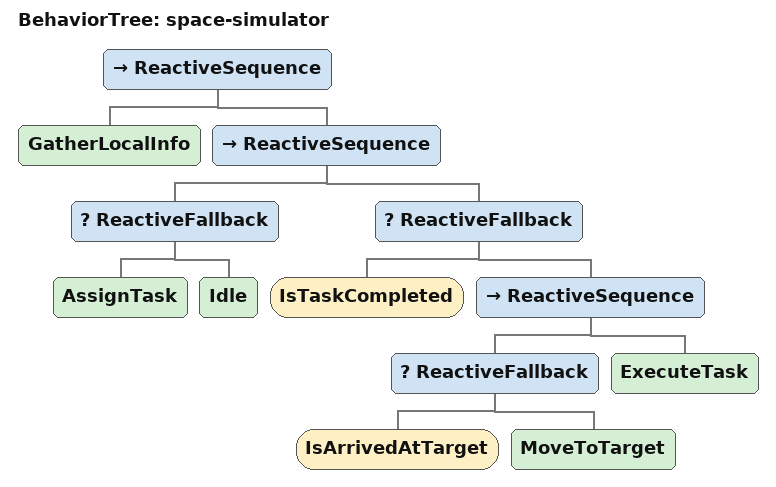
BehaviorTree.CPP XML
<?xml version="1.0" encoding="UTF-8"?>
<root BTCPP_format="4">
  <BehaviorTree ID="space-simulator">
    <ReactiveSequence>
      <GatherLocalInfo/>
      <ReactiveSequence>
        <ReactiveFallback>
          <AssignTask/>
          <Idle/>
        </ReactiveFallback>
        <ReactiveFallback>
          <IsTaskCompleted/>
          <ReactiveSequence>
            <ReactiveFallback>
              <IsArrivedAtTarget/>
              <MoveToTarget/>
            </ReactiveFallback>
            <ExecuteTask/>
          </ReactiveSequence>
        </ReactiveFallback>
      </ReactiveSequence>
    </ReactiveSequence>
  </BehaviorTree>

</root>
